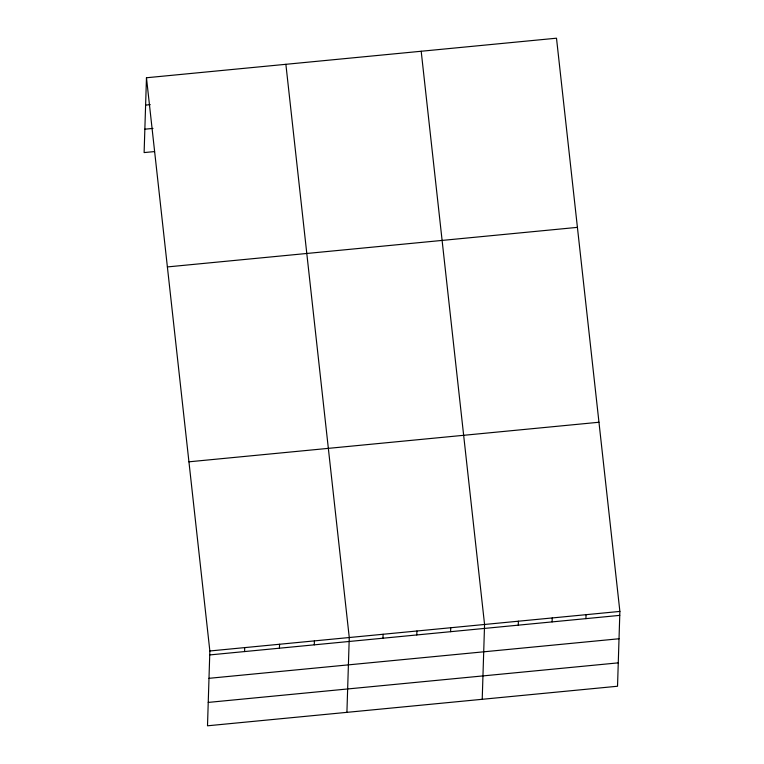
<?xml version="1.0" encoding="UTF-8"?>
<svg xmlns="http://www.w3.org/2000/svg" width="764" height="764" viewBox="0 0 764 764"><rect width="100%" height="100%" fill="white"/><g stroke="black" fill="none" stroke-linecap="round" stroke-linejoin="round"><path stroke-width="1.15" d="M146.468 77.756L209.852 650.976L207.502 725.8L617.532 686.244L619.881 611.42L556.498 38.2L146.468 77.756L144.119 152.58L154.576 151.578M244.585 651.568L244.709 647.614M279.433 648.206L279.557 644.253M314.281 644.845L314.405 640.891M346.913 712.354L349.263 637.529L285.879 64.31M382.965 638.217L383.089 634.263M416.791 634.951L416.915 630.997M450.617 631.694L450.741 627.731M482.218 699.299L484.567 624.474L421.193 51.255M518.269 625.162L518.393 621.208M552.105 621.896L552.229 617.942M585.931 618.639L586.055 614.676M145.609 105.098L150.26 104.649M144.854 129.192L152.991 128.409M167.392 266.923L577.412 227.366M188.937 461.809L598.966 422.253M209.852 650.976L619.881 611.42M209.728 654.929L619.757 615.373M208.992 678.317L619.021 638.761M208.238 702.412L618.267 662.856"/></g></svg>
